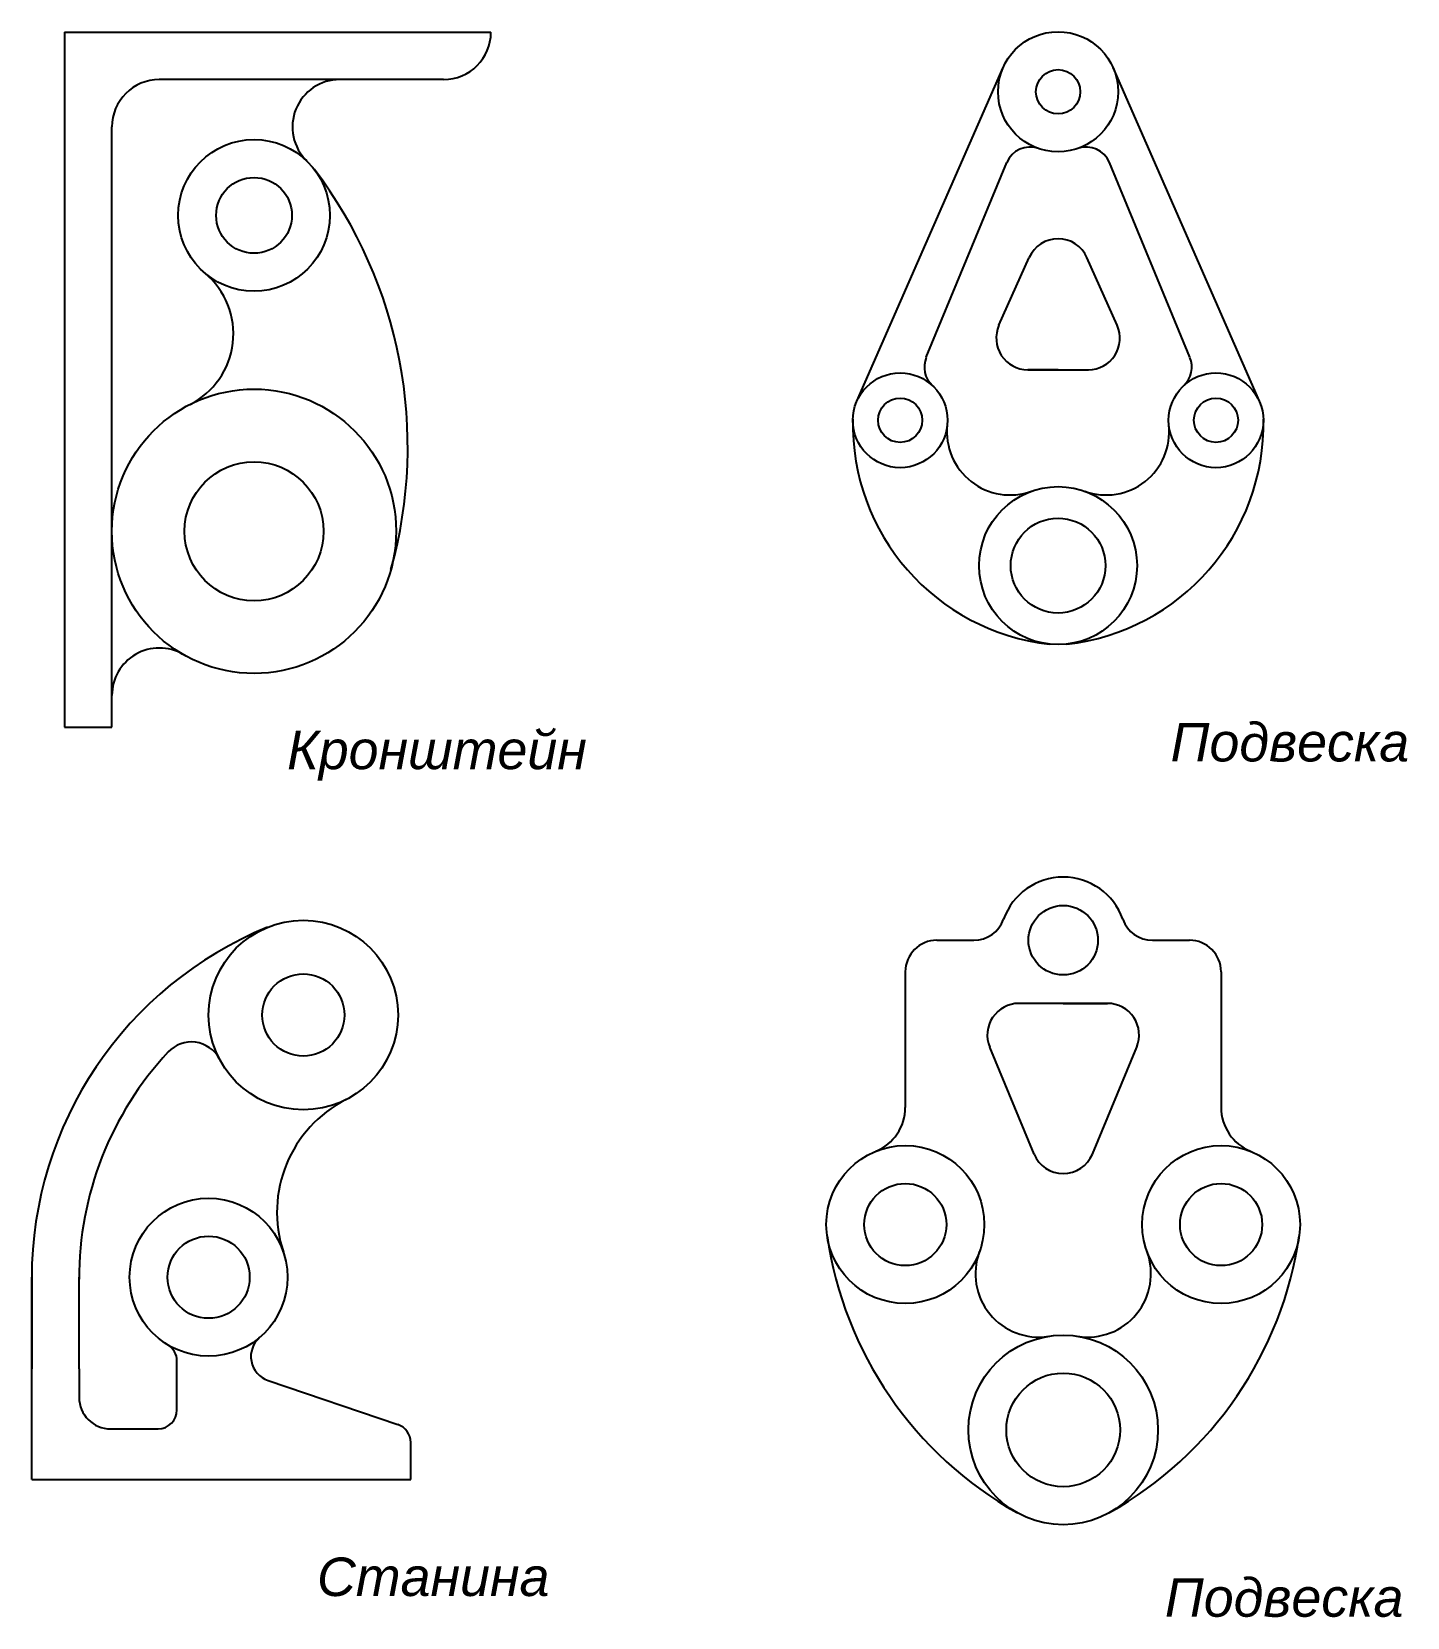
# Model space of a CAD drawing. Header units: millimetres. Extents: x -5144 to -789, y -4718 to 301.
import ezdxf

# ---------------------------------------------------------------- set-up
doc = ezdxf.new("R2010")
doc.units = ezdxf.units.MM
doc.styles.get("Standard").update_dxf_attribs({"font": 'arial.ttf'})

msp = doc.modelspace()

# ---------------------------------------------------------------- linework, layer by layer
for p, q in [((-5040, 300), (-3690, 300)), ((-5040, 300), (-5040, -1900)), ((-3690, 300), (-3690, 300)), ((-2531.5, -868.3), (-2068.2, 187.8)), ((-1256.8, -868.3), (-1720.2, 187.8)), ((-3840, 150), (-4740, 150)), ((-4890, -1900), (-4890, 0)), ((-2311.8, -729.3), (-2056.9, -113)), ((-1476.6, -729.3), (-1731.4, -113)), ((-2081.3, -627.8), (-1985.5, -413.1)), ((-1707, -627.8), (-1802.9, -413.1)), ((-1990, -768.6), (-1798.3, -768.6)), ((-1894.2, -768.6), (-1990, -768.6)), ((-1894.2, -768.6), (-1798.3, -768.6)), ((-5040, -1900), (-4890, -1900)), ((-2278, -2574.4), (-2160.9, -2574.4)), ((-2278, -2574.4), (-2160.9, -2574.4)), ((-1595.2, -2574.4), (-1478, -2574.4)), ((-1595.2, -2574.4), (-1478, -2574.4)), ((-2378, -2674.4), (-2378, -3103.5)), ((-1378, -2674.4), (-1378, -3103.5)), ((-1737.7, -2774.4), (-2018.3, -2774.4)), ((-1878, -2774.4), (-1737.7, -2774.4)), ((-1970.4, -3251.3), (-2110.7, -2912.6)), ((-1785.6, -3251.3), (-1645.3, -2912.6)), ((-5144, -4281.1), (-5144, -3641.1)), ((-5144, -3641.1), (-5144, -3931.1)), ((-4994, -3931.1), (-4994, -3641.1)), ((-4684, -4061.1), (-4684, -3906.6)), ((-4994, -3931.1), (-4994, -4021.1)), ((-4395.6, -3968), (-3984.7, -4107.3)), ((-4894, -4121.1), (-4854, -4121.1)), ((-4854, -4121.1), (-4744, -4121.1)), ((-3944, -4281.1), (-3944, -4164.1)), ((-5144, -4281.1), (-3944, -4281.1))]:
    msp.add_line(p, q)
for centre, radius in [((-1894.2, 111.4), 190), ((-1894.2, 111.4), 70), ((-4440, -280), 240), ((-4440, -280), 120), ((-2394.2, -928.6), 150), ((-1394.2, -928.6), 150), ((-4440, -1280), 450), ((-2394.2, -928.6), 70), ((-1394.2, -928.6), 70), ((-4440, -1280), 220), ((-1894.2, -1388.6), 250), ((-1894.2, -1388.6), 150), ((-1878, -2574.4), 110), ((-4284, -2811.1), 300), ((-4284, -2811.1), 130), ((-2378, -3474.4), 250), ((-1378, -3474.4), 250), ((-2378, -3474.4), 130), ((-1378, -3474.4), 130), ((-4584, -3641.1), 250), ((-4584, -3641.1), 130), ((-4584, -3641.1), 130), ((-1878, -4124.4), 300), ((-1878, -4124.4), 180)]:
    msp.add_circle(centre, radius)
for centre, radius, start, end in [((-3840, 300), 150, 270, 0), ((-4740, 0), 150, 90, 180), ((-4168.5, 0), 150, 90, 225.8854), ((-1983, -143.6), 80, 70.7877, 157.5368), ((-1805.3, -143.6), 80, 22.4632, 109.2123), ((-5403.4, -1012), 1450, 344.4577, 37.2288), ((-1894.2, -453.9), 100, 24.0573, 155.9427), ((-4755.3, -655.1), 250, 296.7746, 49.9433), ((-1990, -668.6), 100, 155.9427, 270), ((-1798.3, -668.6), 100, 270, 24.0573), ((-2237.8, -759.9), 80, 157.5368, 227.1824), ((-1550.5, -759.9), 80, 312.8176, 22.4632), ((-1844.3, -941.4), 700, 178.6696, 263.6396), ((-2046.1, -965), 200, 174.0284, 289.7279), ((-1944, -941.4), 700, 276.3604, 1.3304), ((-1742.3, -965), 200, 250.2721, 5.9716), ((-4740, -1799.6), 150, 60, 180), ((-1878, -2574.4), 200, 19.4712, 160.5288), ((-2160.9, -2474.4), 100, 270, 340.5288), ((-1595.2, -2474.4), 100, 199.4712, 270), ((-3944, -3644.4), 1200, 112.1961, 180), ((-2278, -2674.4), 100, 90, 180), ((-1478, -2674.4), 100, 0, 90), ((-2018.3, -2874.4), 100, 90, 202.5), ((-1737.7, -2874.4), 100, 337.5, 90), ((-4638.6, -2996.3), 100, 27.5755, 136.9801), ((-3944, -3644.4), 1050, 136.9801, 180.1784), ((-3967.4, -3435.4), 400, 116.8902, 198.4479), ((-2528, -3103.5), 150, 292.0243, 0), ((-1228, -3103.5), 150, 180, 247.9757), ((-1878, -3213), 100, 202.5, 337.5), ((-1437.6, -3339.5), 1200, 188.1637, 240.7052), ((-2318.4, -3339.5), 1200, 299.2948, 351.8363), ((-1956, -3630.5), 200, 159.7011, 278.9687), ((-1800.1, -3630.5), 200, 261.0313, 20.2989), ((-4744, -3906.6), 60, 0, 58.927), ((-4369.9, -3892.2), 80, 130.4462, 251.2726), ((-4894, -4021.1), 100, 180, 270), ((-4744, -4061.1), 60, 270, 0), ((-4004, -4164.1), 60, 0, 71.2726)]:
    msp.add_arc(centre, radius, start, end)

# ---------------------------------------------------------------- texts
at = {"char_height": 121.821, "attachment_point": 1}
for s, insert in [('{\\fArial|b0|i1|c204|p34;Кронштейн}', (-4335.4, -1911.1)), ('{\\fArial|b0|i1|c204|p34;Подвеска}', (-1538.2, -1886.7)), ('{\\fArial|b0|i1|c204|p34;Станина}', (-4240.6, -4528.4)), ('{\\fArial|b0|i1|c204|p34;Подвеска}', (-1556.2, -4594))]:
    msp.add_mtext_dynamic_manual_height_columns(s, width=1678.621, gutter_width=12.5, heights=[0], dxfattribs=dict(at, insert=insert))

doc.saveas('drawing.dxf')
